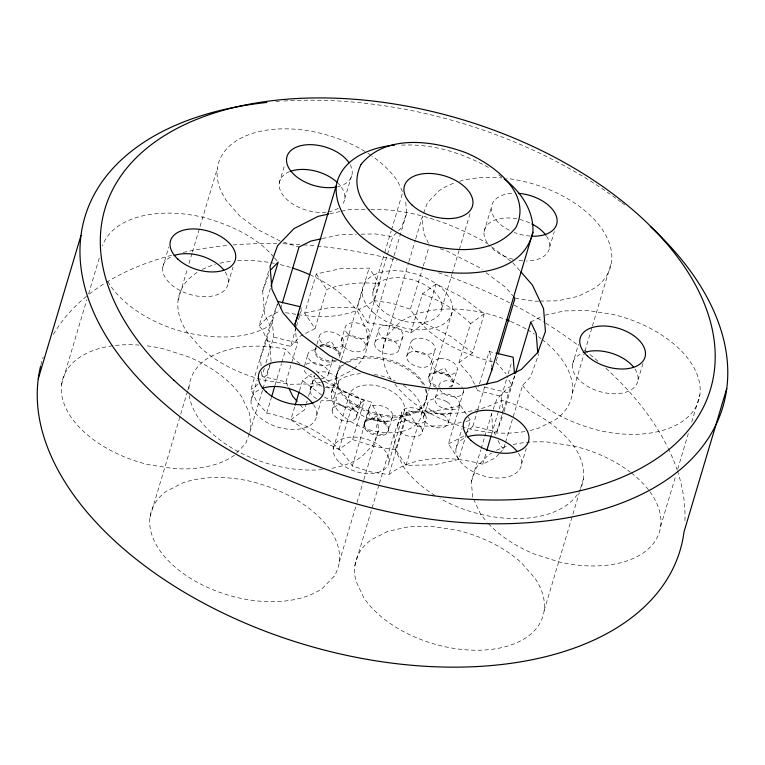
<?xml version="1.0" encoding="UTF-8"?>
<svg xmlns="http://www.w3.org/2000/svg" width="765" height="765" viewBox="0 0 765 765"><rect width="100%" height="100%" fill="white"/><g stroke="black" fill="none" stroke-linecap="round" stroke-linejoin="round"><path stroke-width="0.57" stroke-dasharray="3.83 2.87" d="M61.602 384.374L86.856 299.679M88.558 293.961L99.479 257.336M162.715 267.415L168.749 247.162M178.111 300.109L187.664 268.066M189.022 263.485L192.091 253.186M192.436 252.039L217.346 168.501M149.978 517.178L180.349 415.319M180.683 414.171L187.511 391.288M187.855 390.14L189.213 385.56M228.276 282.954L232.971 267.195M279.215 183.16L284.924 164.026M107.76 281.51A97.566 57.901 16.6 0 0 187.989 333.081C215.061 338.474 245.431 340.234 269.959 325.46L264.556 314.013L262.691 291.111L268.735 270.848M271.116 361.463L269.825 345.713L262.185 329.514L259.134 325.995L270.686 287.229M498.943 453.951L495.108 457.939L482.696 464.24C452.201 456.112 414.974 454.133 388.945 474.663L370.423 471.795L352.282 465.981C334.181 436.308 299.832 419.918 266.736 413.081L256.648 401.443L250.93 389.318L272.091 318.45L277.466 303.648M261.104 365.737L260.435 357.542L266.583 340.626L277.905 302.644M251.092 400.219L257.126 379.966M280.659 308.639L282.017 304.078M287.87 386.019L285.947 381.955L261.965 376.275L264.298 368.453M265.962 362.868L273.621 337.183L272.091 318.45M249.715 432.512L262.691 389.701M263.036 388.572L270.102 364.857M266.736 413.081L271.441 397.293M275.142 384.9L281.482 363.624M281.807 362.514L285.775 349.223C258.981 343.762 229.337 344.585 205.651 359.617A97.566 57.901 16.6 0 0 188.926 391.058M266.583 340.626L290.566 346.306L296.227 327.315M296.562 326.206L302.223 307.214M290.566 346.306L300.454 336.017L315.017 328.625L304.671 313.076L316.328 273.985L341.056 268.563L369.103 268.113L379.45 283.662L367.802 322.763L389.519 326.12L410.786 332.947L424.432 323.079L436.088 283.987L462.347 297.298L484.245 313.774L472.588 352.866L458.952 362.725L470.781 376.38L474.616 384.508M285.947 381.955L297.604 342.863L296.371 340.243L295.414 328.558M344.776 198.69L352.158 173.932M315.017 328.625L326.674 289.533C343.284 283.098 361.816 281.941 379.45 283.662M304.518 365.66L307.76 354.797M316.146 370.729C329.696 384.001 346.65 393.774 364.312 400.516L352.655 439.607L339.019 449.476L312.751 436.165L290.853 419.689L294.85 406.292M299.517 390.647L302.51 380.597L311.604 374.018M315.257 349.863L316.547 345.512M316.873 344.432L319.139 336.83M310.055 389.968L313.937 376.935M290.853 419.689L304.499 409.83L306.163 404.236M306.497 403.126L307.157 400.889M308.496 396.423L314.482 376.313M328.453 373.655L332.345 360.621M316.653 415.758L321.013 401.128M341.152 340.865L345.034 327.841M339.842 355.687L343.724 342.653M331.599 392.541L336.265 376.896M336.648 375.596L341.037 360.889M341.372 359.751L362.294 289.591M367.802 322.763L357.446 307.214L369.103 268.113M334.64 395.792L338.522 382.758M332.153 410.327L336.036 397.293M372.947 292.115L384.432 253.588M384.766 252.46L391.183 230.925M391.527 229.796L402.667 192.398M298.159 314.645C323.595 318.871 353.048 317.293 373.731 300.492L392.761 236.643L401.482 227.568L406.645 213.349L405.641 200.975M333.272 448.739L348.811 396.614M365.737 346.688L369.619 333.664M367.41 344.967L393.688 256.839M394.023 255.692L406.645 213.349M339.019 449.476L350.666 410.384L364.312 400.516M374.63 343.265L378.512 330.231A12.67 7.516 16.6 0 1 391.776 325.622A12.67 7.516 16.6 0 1 403.098 336.055L398.546 350.934A12.67 7.516 16.6 0 1 385.943 353.698A12.67 7.516 16.6 0 1 374.793 345.311L374.63 343.265A12.67 7.516 16.6 0 1 387.893 338.656A12.67 7.516 16.6 0 1 399.215 349.089M356.739 416.15L360.621 403.126M382.988 348.658L408.567 262.816M408.912 261.678L415.395 239.933M415.739 238.785L422.223 217.04L427.386 202.821L438.651 191.097A97.566 57.901 16.6 0 1 455.252 182.663M364.236 423.466L368.787 408.587A12.67 7.516 16.6 0 1 381.381 405.832A12.67 7.516 16.6 0 1 392.541 414.219L392.703 416.265L388.821 429.289A12.67 7.516 16.6 0 1 375.548 433.898A12.67 7.516 16.6 0 1 364.236 423.466L364.905 421.62A12.67 7.516 16.6 0 1 377.499 418.857A12.67 7.516 16.6 0 1 388.649 427.253L388.821 429.289M352.282 465.981L371.321 402.122L354.195 396.633L324.15 381.4M492.574 361.568L490.336 361.214C459.459 352.808 427.31 337.556 410.384 309.184L422.959 266.995M423.303 265.857L429.079 246.473M376.141 427.683L380.023 414.649L387.272 426.449M339.287 562.036L356.681 503.666M357.026 502.519L363.509 480.774M363.853 479.626L378.522 430.418L377.241 414.668L371.321 402.122M410.786 332.947L422.443 293.856L436.088 283.987M406.712 356.404L410.595 343.37M354.855 565.718L379.077 484.465M379.421 483.317L394.09 434.109L399.263 419.88L407.974 410.815L388.945 474.663M397.714 425.866L401.596 412.832M388.993 461.945L404.532 409.82M466.43 433.784L458.78 459.478L434.042 464.9L405.995 465.34L395.648 449.791L407.305 410.7C438.613 416.007 473.124 415.405 501.725 400.391C529.954 408.003 556.92 423.16 574.467 447.009A97.566 57.901 16.6 0 1 552.579 512.521A97.566 57.901 16.6 0 1 439.875 498.388M441.778 308.429L451.914 274.434M452.258 273.296L459.01 250.633M459.344 249.505L470.159 213.244M431.297 362.228L435.18 349.194M428.802 376.763L432.694 363.738M405.995 465.34L417.652 426.248L407.305 410.7M421.745 413.894L426.411 398.259M426.793 396.959L429.49 387.903M429.834 386.774L452.431 310.953M423.609 416.868L427.492 403.834M422.299 431.69L426.182 418.656M484.092 231.699L491.474 206.942M463.456 391.69L459.574 404.723A12.67 7.516 16.6 0 1 446.311 409.332L443.165 408.319A12.67 7.516 16.6 0 1 434.989 398.9L438.23 388.037M458.952 362.725L470.609 323.633L484.245 313.774M453.387 382.586L457.279 369.562M448.194 422.691L452.077 409.667M458.78 459.478L448.424 443.93L460.081 404.838L466.554 414.553M455.959 448.768L462.003 428.505M448.424 443.93L462.988 436.538L472.875 426.248L496.868 431.929L503.007 415.013L501.486 396.28L477.494 390.599L479.158 385.015M479.492 383.896L489.151 351.508L494.859 352.856M466.765 432.674L470.427 420.387L467.195 415.529M472.875 426.248L477.542 410.604M477.867 409.495L484.532 387.157L486.349 385.264M496.275 360.946L497.632 356.385M472.636 497.212L471.355 481.462L480.783 449.839M481.118 448.711L484.484 437.417M484.828 436.28L492.746 410.413M501.486 396.28L506.812 378.407M508.142 373.942L511.469 362.773M482.696 464.24L486.435 451.704M491.532 434.597L501.725 400.391M549.653 247.229L554.348 231.479M496.868 431.929L502.854 411.828M503.188 410.709L508.515 392.837L514.663 375.921M504.011 411.666L515.141 374.439M499.708 453.157L503.533 449.17L505.235 443.471M505.579 442.323L522.572 385.311L530.528 377.03L538.713 354.099M521.52 464.298L526.224 448.539M572.469 364.503L578.503 344.24M572.287 393.506L584.575 352.311M584.909 351.164L592.081 327.124M592.416 325.986L611.522 261.888M544.164 610.575L579.306 492.689M580.664 488.118L583.399 478.957M638.029 380.033L643.059 363.155M660.664 526.31L675.677 475.954M677.723 469.088L688.299 433.612M691.713 422.165L699.899 394.692A97.566 57.901 16.6 0 0 612.746 314.367L587.998 310.542L564.417 310.915L543.619 315.467M262.691 291.111L268.63 274.778M270.714 362.562L265.943 375.682L262.041 379.756M249.323 433.602L245.747 443.451L235.295 454.324M403.098 336.055L402.428 337.901A12.67 7.516 16.6 0 1 389.834 340.664A12.67 7.516 16.6 0 1 378.675 332.278L378.512 330.231M378.522 430.418L373.358 444.637L362.084 456.361A97.566 57.901 16.6 0 1 329.591 468.687M493.148 409.323L496.724 399.473L507.989 387.75L511.747 385.847L506.975 375.739M471.355 481.462L476.528 467.233L487.793 455.51A97.566 57.901 16.6 0 1 491.465 453.081M259.134 325.995L267.559 317.217L279.98 310.915M300.406 309.108L301.62 307.846M257.948 384.011L254.678 387.406L250.93 389.318M530.776 321.989L542.634 315.974M460.081 404.838L457.403 406.196L435.801 410.929L411.302 411.321M320.143 346.229L331.044 341.047L338.293 352.837M436.586 387.492A12.67 7.516 16.6 0 1 432.703 373.607L444.599 367.946L451.847 379.746M368.137 420.31L380.023 414.649M329.753 213.798L340.224 211.503M341.381 211.255L348.362 209.725L369.648 209.381M322.371 238.565L340.98 234.482L356.356 234.233M304.671 313.076L329.409 307.654L357.446 307.214M320.516 382.376L313.593 383.896L290.012 384.269L265.254 380.435A97.566 57.901 16.6 0 1 200.526 347.626L187.033 332.067A97.566 57.901 16.6 0 1 198.212 271.738M321.673 382.118L334.382 379.335L350.982 370.91A97.566 57.901 16.6 0 0 352.923 369.428M432.703 373.607L435.409 373.014A12.67 7.516 16.6 0 1 450.088 377.728A12.67 7.516 16.6 0 1 450.872 387.262M461.438 422.357L445.699 425.799L417.652 426.248M465.933 421.372L470.427 420.387M401.472 145.159C432.674 143.447 463.59 153.23 490.48 168.606M370.834 209.361C411.417 208.816 450.987 222.797 485.966 242.591L487.812 243.978M361.09 234.167L375.28 233.937L392.761 236.643M538.837 301.123L534.123 301.2L516.098 298.407M540.014 301.104L557.704 300.817L578.493 296.265L595.094 287.841A97.566 57.901 16.6 0 0 598.402 224.241A97.566 57.901 16.6 0 0 506.621 178.408M320.105 384.862L317.045 384.91A12.67 7.516 16.6 0 0 310.035 390.972A12.67 7.516 16.6 0 0 318.221 399.387M373.731 300.492L392.244 303.361L410.384 309.184M285.46 312.675L297.002 314.463M318.403 378.761L315.19 378.264A12.67 7.516 16.6 0 1 303.868 367.831M395.648 449.791L373.932 446.435L352.655 439.607M273.621 337.183L297.604 342.863M484.532 387.157L508.515 392.837M440.124 248.759L446.54 250.824L478.661 267.1L482.352 269.882M283.566 242.103L299.01 247.066M422.443 293.856C440.105 300.588 457.059 310.37 470.609 323.633M280.248 241.042L258.168 229.854L239.761 216.007L226.277 200.449A97.566 57.901 16.6 0 1 250.375 134.124A97.566 57.901 16.6 0 1 365.823 151.996M424.432 323.079L450.69 336.39L472.588 352.866M324.408 397.064L350.666 410.384M498.675 174.774L502.318 177.509M491.513 246.751L511.823 262.032M486.043 272.656L505.435 287.238L512.77 295.692M299.918 363.681L295.3 360.21L285.775 349.223M302.51 380.597L323.452 396.347M512.751 262.73L520.869 271.814M522.572 385.311C540.788 409.246 569.351 422.471 597.742 430.169A97.566 57.901 16.6 0 0 699.899 394.692M495.93 362.084L506.019 373.722M503.533 449.17L500.492 445.651L497.986 440.363M394.845 383.992C413.081 407.994 441.682 421.276 470.131 428.983A97.566 57.901 16.6 0 0 528.137 430.915M273.698 256.983C255.759 235.926 229.108 224.566 202.993 217.289A97.566 57.901 16.6 0 0 102.434 245.947M274.444 257.843L278.164 262.137M300.062 404.704L304.499 409.83M316.328 273.985L326.674 289.533M489.151 351.508L490.384 354.118L491.436 366.98M428.438 243.241L423.504 232.79L422.223 217.04M402.495 191.527L397.724 181.391A97.566 57.901 16.6 0 0 371.771 155.897M475.103 385.522L477.494 390.599M495.49 435.065L492.842 429.442L491.56 413.693M473.525 499.086L480.286 513.411A97.566 57.901 16.6 0 0 487.114 522.208M394.09 434.109L395.371 449.858L403.021 466.057A97.566 57.901 16.6 0 0 434.922 495.462M261.582 371.589L261.965 376.275M250.91 429.222L249.629 413.473L241.979 397.274A97.566 57.901 16.6 0 0 187.999 356.681L163.758 348.897A97.566 57.901 16.6 0 0 144.834 345.598M649.877 491.704A97.566 57.901 16.6 0 1 645.373 551.402A97.566 57.901 16.6 0 1 558.507 561.787L534.266 554.003A97.566 57.901 16.6 0 1 487.898 523.078M496.542 450.327A97.566 57.901 16.6 0 1 508.668 445.727M513.181 444.561A97.566 57.901 16.6 0 1 548.754 442.151L573.511 445.985A97.566 57.901 16.6 0 1 630.503 472.301M631.412 473.009A97.566 57.901 16.6 0 1 649.227 490.824M322.457 469.567A97.566 57.901 16.6 0 1 189.299 395.591M353.86 368.663A97.566 57.901 16.6 0 0 366.129 329.218L358.479 313.009A97.566 57.901 16.6 0 0 311.078 275.285M202.237 269.5A97.566 57.901 16.6 0 1 215.414 264.384M219.928 263.217A97.566 57.901 16.6 0 1 231.929 261.181M237.599 260.693A97.566 57.901 16.6 0 1 274.377 263.361M280.267 264.642A97.566 57.901 16.6 0 1 291.436 267.712M234.482 455.175A97.566 57.901 16.6 0 1 173.512 468.534L148.754 464.699A97.566 57.901 16.6 0 1 63.151 401.013A97.566 57.901 16.6 0 1 112.971 345.742M115.429 345.445A97.566 57.901 16.6 0 1 139.01 345.072M367.831 153.258A97.566 57.901 16.6 0 1 370.796 155.228M403.26 385.283A46.455 27.569 16.6 0 1 407.496 429.72A46.455 27.569 16.6 0 1 338.321 411.044A46.455 27.569 16.6 0 1 360.487 373.731M374.334 374.487A46.455 27.569 16.6 0 1 395.075 380.788M425.168 388.84A46.455 27.569 16.6 0 1 373.358 413.97A46.455 27.569 16.6 0 1 344.087 364.542M347.75 362.323A46.455 27.569 16.6 0 1 423.332 384.958M336.667 360.774A12.67 7.516 16.6 0 1 323.031 360.583L320.162 359.129A12.67 7.516 16.6 0 1 316.997 347.798M320 346.44A12.67 7.516 16.6 0 1 334.142 349.022L336.533 350.819A12.67 7.516 16.6 0 1 338.78 358.833M40.889 365.001A332.813 197.494 16.6 0 1 43.194 357.064M53.407 334.401A332.813 197.494 16.6 0 1 88.367 294.831M89.333 294.066A332.813 197.494 16.6 0 1 105.379 282.926M106.345 282.333A332.813 197.494 16.6 0 1 171.628 255.28M183.122 252.469A332.813 197.494 16.6 0 1 228.592 245.355M233.134 244.953A332.813 197.494 16.6 0 1 276.834 243.614M282.878 243.767A332.813 197.494 16.6 0 1 299.861 244.599M303.437 244.848A332.813 197.494 16.6 0 1 316.146 245.947M317.312 246.062A332.813 197.494 16.6 0 1 397.054 260.387M438.326 272.713A332.813 197.494 16.6 0 1 509.939 302.959M514.195 305.159A332.813 197.494 16.6 0 1 544.737 322.543M545.789 323.193A332.813 197.494 16.6 0 1 578.952 345.943M584.632 350.313A332.813 197.494 16.6 0 1 598.201 361.463M605.89 368.261A332.813 197.494 16.6 0 1 667.682 447.219M668.208 448.3A332.813 197.494 16.6 0 1 677.035 469.681M677.388 470.743A332.813 197.494 16.6 0 1 684.904 521.692M275.869 101.611A332.813 197.494 16.6 0 1 279.311 101.343M283.93 101.028A332.813 197.494 16.6 0 1 616.867 199.005M617.833 199.722A332.813 197.494 16.6 0 1 620.731 201.874M621.687 202.601A332.813 197.494 16.6 0 1 625.483 205.508M542.127 339.497A97.566 57.901 16.6 0 1 555.859 419.45L539.258 427.884A97.566 57.901 16.6 0 1 529.303 430.666M391.221 379.545A97.566 57.901 16.6 0 1 388.151 334.429L399.416 322.706A97.566 57.901 16.6 0 1 505.11 319.282M510.485 321.415A97.566 57.901 16.6 0 1 526.502 329.227M527.515 329.801A97.566 57.901 16.6 0 1 534.467 334.066M538.378 336.734A97.566 57.901 16.6 0 1 541.209 338.799M634.931 368.969A33.784 20.053 16.6 0 1 622.327 393.076A33.784 20.053 16.6 0 1 579.029 379.794A33.784 20.053 16.6 0 1 582.844 352.99M530.231 236.089A33.784 20.053 16.6 0 1 514.271 232.464M509.308 230.255A33.784 20.053 16.6 0 1 491.446 207.124A33.784 20.053 16.6 0 1 513.525 193.22M546.564 236.165A33.784 20.053 16.6 0 1 526.425 260.97M522.849 260.846A33.784 20.053 16.6 0 1 517.494 260.176M513.21 259.259A33.784 20.053 16.6 0 1 488.529 244.599M487.181 242.763A33.784 20.053 16.6 0 1 493.559 220.569A33.784 20.053 16.6 0 1 530.843 223.428M518.431 453.234A33.784 20.053 16.6 0 1 506.229 477.255A33.784 20.053 16.6 0 1 463.112 464.642A33.784 20.053 16.6 0 1 465.311 437.695M337.011 182.233A33.784 20.053 16.6 0 1 341.668 205.355M338.254 208.243A33.784 20.053 16.6 0 1 328.309 211.867M326.139 212.173A33.784 20.053 16.6 0 1 284.408 196.968A33.784 20.053 16.6 0 1 290.652 171.255M350.179 164.724A33.784 20.053 16.6 0 1 337.786 186.679M313.554 404.685A33.784 20.053 16.6 0 1 300.951 428.792A33.784 20.053 16.6 0 1 257.652 415.51A33.784 20.053 16.6 0 1 261.458 388.716M225.178 271.881A33.784 20.053 16.6 0 1 212.574 295.988A33.784 20.053 16.6 0 1 169.275 282.706A33.784 20.053 16.6 0 1 173.091 255.912M459.526 181.315A97.566 57.901 16.6 0 1 501.936 177.92M321.463 378.713A12.67 7.516 16.6 0 0 328.481 372.651A12.67 7.516 16.6 0 0 320.286 364.236L317.14 363.222A12.67 7.516 16.6 0 0 304.537 365.986M326.473 386.363A12.67 7.516 16.6 0 1 330.356 400.258L327.649 400.841A12.67 7.516 16.6 0 1 321.377 400.391M426.182 389.462A46.455 27.569 16.6 0 1 368.003 410.7A46.455 27.569 16.6 0 1 350.198 360.066A46.455 27.569 16.6 0 1 425.168 386.564M335.548 360.152A12.67 7.516 16.6 0 1 323.423 359.282L320.554 357.829A12.67 7.516 16.6 0 1 315.926 348.018M319.541 345.397A12.67 7.516 16.6 0 1 334.534 347.721L336.925 349.519A12.67 7.516 16.6 0 1 339.163 357.532M449.103 387.052A12.67 7.516 16.6 0 0 451.446 377.413A12.67 7.516 16.6 0 0 435.792 371.714L433.095 372.297A12.67 7.516 16.6 0 0 429.366 379.861A12.67 7.516 16.6 0 0 440.124 387.195M459.574 404.723A12.67 7.516 16.6 0 0 448.261 394.291L445.039 393.793A12.67 7.516 16.6 0 0 434.989 398.9M325.259 387.367A12.67 7.516 16.6 0 0 331.532 387.817L334.238 387.224A12.67 7.516 16.6 0 0 337.365 378.608A12.67 7.516 16.6 0 0 323.997 371.828L320.927 371.876A12.67 7.516 16.6 0 0 318.23 372.469M322.113 386.354A12.67 7.516 16.6 0 1 314.616 375.089M463.294 389.643A12.67 7.516 16.6 0 1 450.193 396.299L447.047 395.285A12.67 7.516 16.6 0 1 440.038 390.016M438.871 385.866A12.67 7.516 16.6 0 1 448.931 380.76L452.144 381.257A12.67 7.516 16.6 0 1 462.299 387.539M332.173 358.584A12.67 7.516 16.6 0 1 322.285 365.727L319.072 365.23A12.67 7.516 16.6 0 1 307.731 355.801A12.67 7.516 16.6 0 1 317.81 349.691M392.703 416.265A12.67 7.516 16.6 0 1 379.44 420.865A12.67 7.516 16.6 0 1 368.118 410.432M364.513 422.921L363.844 424.776A12.67 7.516 16.6 0 0 375.166 435.199A12.67 7.516 16.6 0 0 388.429 430.599L388.266 428.553A12.67 7.516 16.6 0 0 377.116 420.167A12.67 7.516 16.6 0 0 364.513 422.921M412.727 340.004L411.264 341.525A12.67 7.516 16.6 0 0 415.902 351.336A12.67 7.516 16.6 0 0 430.896 353.659L433.047 352.56A12.67 7.516 16.6 0 0 429.882 341.228A12.67 7.516 16.6 0 0 412.727 340.004M408.845 353.028L407.382 354.558A12.67 7.516 16.6 0 0 412.01 364.37A12.67 7.516 16.6 0 0 427.004 366.693L429.165 365.594A12.67 7.516 16.6 0 0 425.99 354.262A12.67 7.516 16.6 0 0 408.845 353.028M359.952 404.972L358.489 406.492A12.67 7.516 16.6 0 1 341.333 405.268A12.67 7.516 16.6 0 1 338.168 393.927L340.32 392.837A12.67 7.516 16.6 0 1 355.314 395.151A12.67 7.516 16.6 0 1 359.952 404.972M356.06 417.996L354.597 419.526A12.67 7.516 16.6 0 1 337.451 418.292A12.67 7.516 16.6 0 1 334.286 406.961L336.437 405.861A12.67 7.516 16.6 0 1 351.431 408.185A12.67 7.516 16.6 0 1 356.06 417.996M334.114 576.255L322.849 587.979A97.566 57.901 16.6 0 1 190.81 578.531A97.566 57.901 16.6 0 1 166.416 491.235L183.007 482.801A97.566 57.901 16.6 0 1 252.134 481.701C282.189 489.581 311.699 504.46 330.356 530.078A97.566 57.901 16.6 0 1 334.114 576.255M387.884 531.35L371.283 539.774A97.566 57.901 16.6 0 0 356.136 581.467L363.786 597.675A97.566 57.901 16.6 0 0 490.336 649.504A97.566 57.901 16.6 0 0 535.232 578.617L521.74 563.069A97.566 57.901 16.6 0 0 457.011 530.25L432.254 526.416L408.682 526.789L387.884 531.35M439.684 358.68L436.978 359.273A12.67 7.516 16.6 0 0 433.851 367.889A12.67 7.516 16.6 0 0 447.219 374.668L450.289 374.611A12.67 7.516 16.6 0 0 456.112 365.412A12.67 7.516 16.6 0 0 439.684 358.68M446.779 401.692L443.91 400.238A12.67 7.516 16.6 0 0 429.624 400.468A12.67 7.516 16.6 0 0 430.408 410.011L432.799 411.809A12.67 7.516 16.6 0 0 449.944 413.033A12.67 7.516 16.6 0 0 446.779 401.692M327.305 346.249L324.436 344.795A12.67 7.516 16.6 0 1 321.271 333.464A12.67 7.516 16.6 0 1 338.417 334.688L340.808 336.485A12.67 7.516 16.6 0 1 341.592 346.019A12.67 7.516 16.6 0 1 327.305 346.249M442.887 414.726L440.028 413.272A12.67 7.516 16.6 0 0 425.742 413.502A12.67 7.516 16.6 0 0 426.516 423.035L428.907 424.833A12.67 7.516 16.6 0 0 446.062 426.067A12.67 7.516 16.6 0 0 442.887 414.726M425.024 414.506L423.265 412.488A12.67 7.516 16.6 0 0 408.587 407.774A12.67 7.516 16.6 0 0 401.759 414.879L402.753 416.982A12.67 7.516 16.6 0 0 419.191 423.714A12.67 7.516 16.6 0 0 425.024 414.506M347.951 334.009L346.191 331.981A12.67 7.516 16.6 0 1 352.024 322.782A12.67 7.516 16.6 0 1 368.462 329.514L369.457 331.618A12.67 7.516 16.6 0 1 362.629 338.713A12.67 7.516 16.6 0 1 347.951 334.009M421.132 427.539L419.383 425.522A12.67 7.516 16.6 0 0 404.704 420.807A12.67 7.516 16.6 0 0 397.877 427.903L398.871 430.016A12.67 7.516 16.6 0 0 415.309 436.739A12.67 7.516 16.6 0 0 421.132 427.539M344.059 347.033L342.309 345.015A12.67 7.516 16.6 0 1 348.142 335.816A12.67 7.516 16.6 0 1 364.58 342.538L365.565 344.652A12.67 7.516 16.6 0 1 358.747 351.747A12.67 7.516 16.6 0 1 344.059 347.033M355.409 410.604A28.716 17.04 16.6 0 0 403.012 414.008A28.716 17.04 16.6 0 0 371.599 385.044A28.716 17.04 16.6 0 0 355.409 410.604M339.87 462.729A28.716 17.04 16.6 0 0 387.473 466.134A28.716 17.04 16.6 0 0 356.06 437.169A28.716 17.04 16.6 0 0 339.87 462.729M372.966 312.216A46.455 27.569 16.6 0 0 449.973 317.724A46.455 27.569 16.6 0 0 399.148 270.877A46.455 27.569 16.6 0 0 372.966 312.216M381.094 309.395A35.477 21.057 16.6 0 0 439.904 313.593A35.477 21.057 16.6 0 0 401.09 277.819A35.477 21.057 16.6 0 0 381.094 309.395"/><path stroke-width="1.15" d="M38.25 378.838L80.985 235.496M271.03 286.081L278.164 262.137L270.208 270.418M282.352 302.93L299.01 247.066L310.733 241.109L321.204 238.814M271.776 396.174L274.798 386.029M295.319 327.391L295.041 323.882L336.218 185.752C340.98 159.684 368.491 148.152 392.139 145.302L394.472 145.264M295.185 405.173L299.182 391.766M486.731 384.202L491.713 370.48L532.899 232.35C534.066 210.796 520.688 191.451 504.145 178.886M498.311 354.099L514.969 298.235L513.497 296.543M486.77 450.566L491.187 435.734M515.486 373.301L530.776 321.989L536.179 333.435L537.766 352.914M726.75 388.505L684.015 531.847A332.813 197.494 16.6 0 1 325.039 650.26A332.813 197.494 16.6 0 1 40.602 366.139M295.041 323.882L298.876 313.325M532.899 232.35C521.998 277.226 462.739 276.978 426.765 269.204C402.17 262.806 378.771 251.876 359.512 235.113C346.182 222.032 334.879 205.221 336.218 185.752M328.587 214.057L318.116 216.352L293.98 228.611L277.59 245.661L270.074 266.344L271.938 289.256L283.06 312.828L302.682 335.453L329.466 355.591L361.577 371.876L396.834 383.189L432.847 388.754L467.138 388.209L497.384 381.582L521.529 369.323L537.91 352.273L545.426 331.589L543.561 308.678L532.44 285.106L520.869 271.814M278.24 301.534L299.937 306.669M496.007 353.124L513.133 357.188L514.472 373.578M297.097 401.29L292.66 396.174L288.826 388.046M491.532 368.147L491.713 370.48M292.555 268.066A97.566 57.901 16.6 0 1 309.997 274.788M650.279 226.43A332.813 197.494 16.6 0 1 591.135 512.646A332.813 197.494 16.6 0 1 123.863 361.577A332.813 197.494 16.6 0 1 266.822 102.462M506.191 319.694A97.566 57.901 16.6 0 1 509.385 320.956M583.905 352.598A33.784 20.053 16.6 0 1 633.592 367.133M518.278 193.325A33.784 20.053 16.6 0 1 556.471 216.619A33.784 20.053 16.6 0 1 531.426 236.156M531.818 223.916A33.784 20.053 16.6 0 1 545.923 235.247M467.405 436.863A33.784 20.053 16.6 0 1 517.092 451.398M336.753 186.909A33.784 20.053 16.6 0 1 290.824 171.044A33.784 20.053 16.6 0 1 304.135 145.054A33.784 20.053 16.6 0 1 349.07 162.869M290.652 171.255A33.784 20.053 16.6 0 1 337.011 182.233M262.529 388.314A33.784 20.053 16.6 0 1 312.914 403.767M174.152 255.51A33.784 20.053 16.6 0 1 223.839 270.055M361.099 164.341C343.887 198.757 383.408 227.674 411.006 239.34C443.92 251.408 490.7 258.341 515.782 227.693C532.995 193.287 493.473 164.37 465.875 152.704C432.971 140.626 386.182 133.703 361.099 164.341M587.606 356.194A33.784 20.053 16.6 0 0 643.614 360.2A33.784 20.053 16.6 0 0 606.655 326.129A33.784 20.053 16.6 0 0 587.606 356.194M471.106 440.458A33.784 20.053 16.6 0 0 527.114 444.465A33.784 20.053 16.6 0 0 490.155 410.394A33.784 20.053 16.6 0 0 471.106 440.458M266.23 391.919A33.784 20.053 16.6 0 0 322.237 395.926A33.784 20.053 16.6 0 0 285.278 361.855A33.784 20.053 16.6 0 0 266.23 391.919M177.863 259.115A33.784 20.053 16.6 0 0 233.87 263.122A33.784 20.053 16.6 0 0 196.901 229.051A33.784 20.053 16.6 0 0 177.863 259.115M173.846 380.186A315.916 187.473 16.6 0 0 697.517 417.633A315.916 187.473 16.6 0 0 351.89 99.077A315.916 187.473 16.6 0 0 173.846 380.186M412.172 205.144A35.477 21.057 16.6 0 0 470.982 209.352A35.477 21.057 16.6 0 0 432.168 173.569A35.477 21.057 16.6 0 0 412.172 205.144"/></g></svg>
